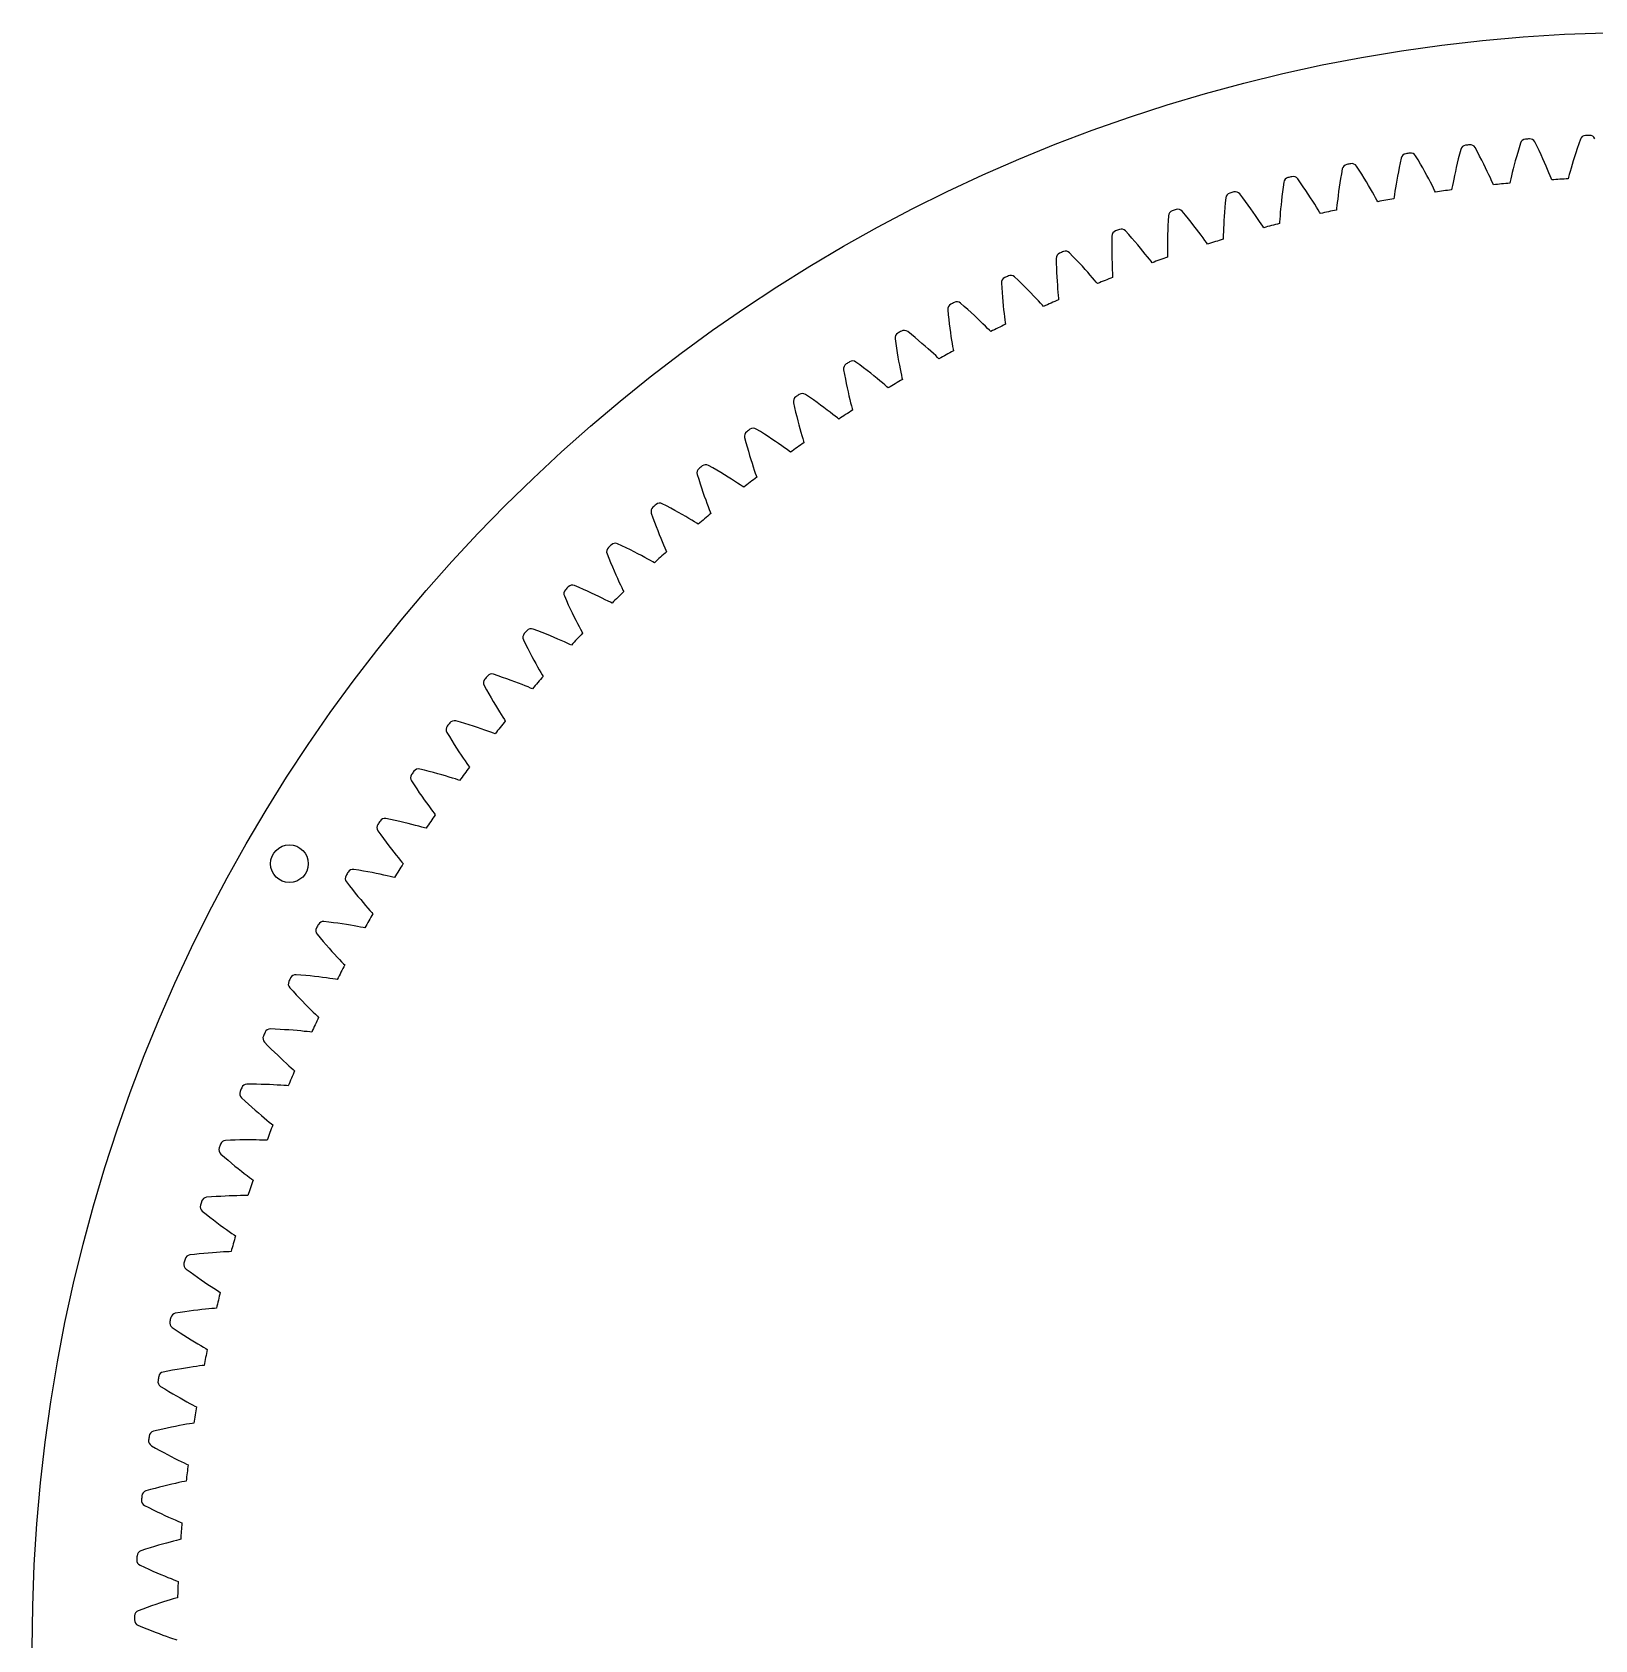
# Model space of a CAD drawing. Header units: millimetres. Extents: x -171 to 171, y -171 to 171.
# Drawn here: x -171.3 to -5.6, y 0.9 to 171.3 of the extents above; entities that cross this region are included whole.
import ezdxf

# ---------------------------------------------------------------- set-up
doc = ezdxf.new("R2010")
doc.units = ezdxf.units.MM

msp = doc.modelspace()

# ---------------------------------------------------------------- linework, layer by layer
at = {"layer": 'fixed_ring'}
for p, q in [((-19.822879, 158.895748), (-19.952333, 158.394762)), ((-18.048651, 158.622957), (-18.292842, 159.079154)), ((-17.814843, 158.179686), (-18.048651, 158.622957)), ((-13.780978, 158.582049), (-13.913595, 158.117301)), ((-13.639335, 159.06277), (-13.780978, 158.582049)), ((-13.490066, 159.558213), (-13.639335, 159.06277)), ((-11.728086, 159.215101), (-11.953947, 159.680645)), ((-11.512086, 158.762885), (-11.728086, 159.215101)), ((-11.307528, 158.32501), (-11.512086, 158.762885)), ((-7.616402, 158.545449), (-7.75769, 158.103299)), ((-7.465413, 159.004558), (-7.616402, 158.545449)), ((-7.30477, 159.479267), (-7.465413, 159.004558)), ((-7.135922, 159.968384), (-7.30477, 159.479267)), ((-30.594217, 156.687556), (-30.873881, 157.12291)), ((-26.336784, 156.985845), (-26.432058, 156.512029)), ((-26.233782, 157.4763), (-26.336784, 156.985845)), ((-26.124348, 157.982036), (-26.233782, 157.4763)), ((-24.340678, 157.779998), (-24.602813, 158.226126)), ((-24.089432, 157.346373), (-24.340678, 157.779998)), ((-23.850731, 156.926134), (-24.089432, 157.346373)), ((-23.62489, 156.520604), (-23.850731, 156.926134)), ((-20.294501, 156.987159), (-20.391921, 156.55454)), ((-20.188788, 157.439137), (-20.294501, 156.987159)), ((-20.074752, 157.90879), (-20.188788, 157.439137)), ((-19.952333, 158.394762), (-20.074752, 157.90879)), ((-17.593038, 157.75029), (-17.814843, 158.179686)), ((-17.383498, 157.336102), (-17.593038, 157.75029)), ((-17.18659, 156.938764), (-17.383498, 157.336102)), ((-17.002842, 156.560359), (-17.18659, 156.938764)), ((-14.257119, 156.834235), (-14.353114, 156.451017)), ((-14.151737, 157.241479), (-14.257119, 156.834235)), ((-14.037193, 157.669883), (-14.151737, 157.241479)), ((-13.913595, 158.117301), (-14.037193, 157.669883)), ((-11.11462, 157.902819), (-11.307528, 158.32501)), ((-10.933664, 157.497966), (-11.11462, 157.902819)), ((-10.765106, 157.112556), (-10.933664, 157.497966)), ((-10.609621, 156.749381), (-10.765106, 157.112556)), ((-8.121819, 156.897956), (-8.222041, 156.54654)), ((-8.010664, 157.277055), (-8.121819, 156.897956)), ((-7.889175, 157.679787), (-8.010664, 157.277055)), ((-7.75769, 158.103299), (-7.889175, 157.679787)), ((-38.593464, 155.407045), (-38.662371, 154.894213)), ((-36.79938, 155.347359), (-37.096131, 155.77125)), ((-36.514477, 154.935066), (-36.79938, 155.347359)), ((-32.633533, 155.337444), (-32.703002, 154.878496)), ((-32.557172, 155.814673), (-32.633533, 155.337444)), ((-32.47375, 156.308835), (-32.557172, 155.814673)), ((-32.38451, 156.818522), (-32.47375, 156.308835)), ((-30.32593, 156.264262), (-30.594217, 156.687556)), ((-30.070711, 155.853846), (-30.32593, 156.264262)), ((-29.828926, 155.457615), (-30.070711, 155.853846)), ((-29.601071, 155.077177), (-29.828926, 155.457615)), ((-26.672556, 155.205726), (-26.737801, 154.816093)), ((-26.599863, 155.620056), (-26.672556, 155.205726)), ((-26.519718, 156.056206), (-26.599863, 155.620056)), ((-26.432058, 156.512029), (-26.519718, 156.056206)), ((-23.41234, 156.131408), (-23.62489, 156.520604)), ((-23.213694, 155.760608), (-23.41234, 156.131408)), ((-23.029847, 155.410935), (-23.213694, 155.760608)), ((-22.862186, 155.08624), (-23.029847, 155.410935)), ((-20.633698, 155.398429), (-20.696359, 155.075024)), ((-20.561714, 155.756697), (-20.633698, 155.398429)), ((-20.481029, 156.143428), (-20.561714, 155.756697)), ((-20.391921, 156.55454), (-20.481029, 156.143428)), ((-16.833042, 156.203653), (-17.002842, 156.560359)), ((-16.678423, 155.872549), (-16.833042, 156.203653)), ((-16.541102, 155.573115), (-16.678423, 155.872549)), ((-16.425399, 155.316643), (-16.541102, 155.573115)), ((-16.347243, 155.141122), (-16.425399, 155.316643)), ((-14.577517, 155.500963), (-14.619463, 155.313461)), ((-14.514753, 155.775236), (-14.577517, 155.500963)), ((-14.439285, 156.095895), (-14.514753, 155.775236)), ((-14.353114, 156.451017), (-14.439285, 156.095895)), ((-10.468287, 156.412392), (-10.609621, 156.749381)), ((-10.34298, 156.107736), (-10.468287, 156.412392)), ((-10.237565, 155.846866), (-10.34298, 156.107736)), ((-10.166448, 155.668376), (-10.237565, 155.846866)), ((-8.383815, 155.957575), (-8.433183, 155.771889)), ((-8.310197, 156.229136), (-8.383815, 155.957575)), ((-8.222041, 156.54654), (-8.310197, 156.229136)), ((-44.741395, 153.749839), (-44.789859, 153.234672)), ((-42.946356, 153.761526), (-43.259725, 154.173284)), ((-42.645287, 153.360886), (-42.946356, 153.761526)), ((-38.834577, 153.455891), (-38.879815, 153.014752)), ((-38.783409, 153.917238), (-38.834577, 153.455891)), ((-38.726081, 154.397126), (-38.783409, 153.917238)), ((-38.662371, 154.894213), (-38.726081, 154.397126)), ((-36.243143, 154.535121), (-36.514477, 154.935066)), ((-35.985796, 154.148816), (-36.243143, 154.535121)), ((-35.742997, 153.777738), (-35.985796, 154.148816)), ((-35.515518, 153.423892), (-35.742997, 153.777738)), ((-35.30447, 153.089931), (-35.515518, 153.423892)), ((-32.871611, 153.630693), (-32.914903, 153.267839)), ((-32.821907, 154.022612), (-32.871611, 153.630693)), ((-32.765744, 154.439504), (-32.821907, 154.022612)), ((-32.703002, 154.878496), (-32.765744, 154.439504)), ((-29.38784, 154.714568), (-29.601071, 155.077177)), ((-29.190236, 154.372481), (-29.38784, 154.714568)), ((-29.0098, 154.054707), (-29.190236, 154.372481)), ((-28.849123, 153.76713), (-29.0098, 154.054707)), ((-28.713409, 153.520662), (-28.849123, 153.76713)), ((-28.621555, 153.351904), (-28.713409, 153.520662)), ((-26.886012, 153.851213), (-26.912929, 153.660972)), ((-26.845238, 154.129606), (-26.886012, 153.851213)), ((-26.795485, 154.455247), (-26.845238, 154.129606)), ((-26.737801, 154.816093), (-26.795485, 154.455247)), ((-22.71307, 154.792502), (-22.862186, 155.08624)), ((-22.587262, 154.540833), (-22.71307, 154.792502)), ((-22.502189, 154.368557), (-22.587262, 154.540833)), ((-20.748168, 154.798472), (-20.782626, 154.609451)), ((-20.696359, 155.075024), (-20.748168, 154.798472)), ((-50.81858, 151.849522), (-50.846524, 151.332836)), ((-49.025425, 151.932564), (-49.354916, 152.331538)), ((-48.708666, 151.54421), (-49.025425, 151.932564)), ((-44.904745, 151.790641), (-44.93241, 151.348052)), ((-44.871959, 152.253657), (-44.904745, 151.790641)), ((-44.833756, 152.735445), (-44.871959, 152.253657)), ((-44.789859, 153.234672), (-44.833756, 152.735445)), ((-42.358267, 152.972044), (-42.645287, 153.360886)), ((-42.085765, 152.596276), (-42.358267, 152.972044)), ((-41.828405, 152.235143), (-42.085765, 152.596276)), ((-41.587039, 151.890622), (-41.828405, 152.235143)), ((-41.362881, 151.565315), (-41.587039, 151.890622)), ((-38.982275, 151.838083), (-39.005999, 151.509519)), ((-38.953443, 152.202372), (-38.982275, 151.838083)), ((-38.91936, 152.595957), (-38.953443, 152.202372)), ((-38.879815, 153.014752), (-38.91936, 152.595957)), ((-35.111543, 152.779583), (-35.30447, 153.089931)), ((-34.93956, 152.498621), (-35.111543, 152.779583)), ((-34.794155, 152.257743), (-34.93956, 152.498621)), ((-34.695664, 152.092771), (-34.794155, 152.257743)), ((-32.981344, 152.660684), (-33.000676, 152.469523)), ((-32.951671, 152.940478), (-32.981344, 152.660684)), ((-32.914903, 153.267839), (-32.951671, 152.940478)), ((-55.026975, 149.863366), (-55.372067, 150.248925)), ((-50.889558, 150.349332), (-50.90391, 149.885379)), ((-50.870539, 150.832258), (-50.889558, 150.349332)), ((-50.846524, 151.332836), (-50.870539, 150.832258)), ((-48.406413, 151.167087), (-48.708666, 151.54421)), ((-48.119188, 150.802449), (-48.406413, 151.167087)), ((-47.847674, 150.451834), (-48.119188, 150.802449)), ((-47.592802, 150.117181), (-47.847674, 150.451834)), ((-47.355888, 149.801043), (-47.592802, 150.117181)), ((-44.988009, 150.16824), (-44.998651, 149.838993)), ((-44.973682, 150.533387), (-44.988009, 150.16824)), ((-44.955274, 150.928016), (-44.973682, 150.533387)), ((-44.93241, 151.348052), (-44.955274, 150.928016)), ((-41.157767, 151.262882), (-41.362881, 151.565315)), ((-40.974751, 150.98898), (-41.157767, 151.262882)), ((-40.819884, 150.754073), (-40.974751, 150.98898)), ((-40.714912, 150.593147), (-40.819884, 150.754073)), ((-39.024526, 151.228767), (-39.036242, 151.036988)), ((-39.005999, 151.509519), (-39.024526, 151.228767)), ((-56.822791, 149.191711), (-56.826886, 148.690574)), ((-56.826886, 148.690574), (-56.82669, 148.207274)), ((-56.81541, 149.709099), (-56.822791, 149.191711)), ((-54.695026, 149.487912), (-55.026975, 149.863366)), ((-54.37802, 149.123103), (-54.695026, 149.487912)), ((-54.076525, 148.770173), (-54.37802, 149.123103)), ((-53.791286, 148.43063), (-54.076525, 148.770173)), ((-53.523311, 148.106374), (-53.791286, 148.43063)), ((-50.920104, 149.021427), (-50.922809, 148.626378)), ((-50.922809, 148.626378), (-50.922607, 148.26095)), ((-50.913958, 149.44204), (-50.920104, 149.021427)), ((-50.90391, 149.885379), (-50.913958, 149.44204)), ((-47.138913, 149.507004), (-47.355888, 149.801043)), ((-46.945152, 149.240595), (-47.138913, 149.507004)), ((-46.781068, 149.01203), (-46.945152, 149.240595)), ((-46.669781, 148.855405), (-46.781068, 149.01203)), ((-45.006002, 149.557725), (-45.010085, 149.365633)), ((-44.998651, 149.838993), (-45.006002, 149.557725)), ((-62.722404, 147.331956), (-62.709209, 146.814684)), ((-62.709209, 146.814684), (-62.693377, 146.31378)), ((-60.941515, 147.557202), (-61.301664, 147.928737)), ((-60.594902, 147.195243), (-60.941515, 147.557202)), ((-60.263643, 146.843325), (-60.594902, 147.195243)), ((-59.948355, 146.502661), (-60.263643, 146.843325)), ((-56.82669, 148.207274), (-56.822586, 147.743117)), ((-56.822586, 147.743117), (-56.815, 147.299729)), ((-56.815, 147.299729), (-56.804419, 146.879204)), ((-56.804419, 146.879204), (-56.791416, 146.48436)), ((-53.274016, 147.799905), (-53.523311, 148.106374)), ((-53.045522, 147.514724), (-53.274016, 147.799905)), ((-52.841323, 147.256229), (-53.045522, 147.514724)), ((-52.668282, 147.034369), (-52.841323, 147.256229)), ((-52.550856, 146.882291), (-52.668282, 147.034369)), ((-50.922607, 148.26095), (-50.920152, 147.93154)), ((-50.920152, 147.93154), (-50.916314, 147.650203)), ((-50.916314, 147.650203), (-50.912756, 147.4581)), ((-66.759695, 145.017721), (-67.13433, 145.374644)), ((-66.398966, 144.669828), (-66.759695, 145.017721)), ((-62.693377, 146.31378), (-62.673968, 145.83087)), ((-62.673968, 145.83087), (-62.651413, 145.367243)), ((-62.651413, 145.367243), (-62.626206, 144.924507)), ((-62.626206, 144.924507), (-62.598915, 144.504736)), ((-59.649843, 146.174726), (-59.948355, 146.502661)), ((-59.369189, 145.86138), (-59.649843, 146.174726)), ((-59.107906, 145.565065), (-59.369189, 145.86138)), ((-58.868255, 145.289194), (-59.107906, 145.565065)), ((-58.653941, 145.039021), (-58.868255, 145.289194)), ((-58.472216, 144.824216), (-58.653941, 145.039021)), ((-56.791416, 146.48436), (-56.776686, 146.119229)), ((-56.776686, 146.119229), (-56.761136, 145.790177)), ((-56.761136, 145.790177), (-56.746117, 145.509215)), ((-56.746117, 145.509215), (-56.734925, 145.317405)), ((-68.530221, 144.721851), (-68.496471, 144.205512)), ((-68.496471, 144.205512), (-68.460738, 143.705634)), ((-68.460738, 143.705634), (-68.422145, 143.223877)), ((-68.422145, 143.223877), (-68.381176, 142.761513)), ((-66.053977, 144.331358), (-66.398966, 144.669828)), ((-65.725395, 144.003498), (-66.053977, 144.331358)), ((-65.414082, 143.68769), (-65.725395, 144.003498)), ((-65.121191, 143.38575), (-65.414082, 143.68769)), ((-64.848335, 143.100056), (-65.121191, 143.38575)), ((-62.598915, 144.504736), (-62.570224, 144.11072)), ((-62.570224, 144.11072), (-62.54099, 143.746464)), ((-62.54099, 143.746464), (-62.51237, 143.41829)), ((-62.51237, 143.41829), (-62.486192, 143.138147)), ((-58.348837, 144.676927), (-58.472216, 144.824216)), ((-74.229677, 141.882911), (-74.175427, 141.368322)), ((-72.472314, 142.248937), (-72.860842, 142.590683)), ((-72.098039, 141.91566), (-72.472314, 142.248937)), ((-71.739867, 141.591173), (-72.098039, 141.91566)), ((-71.39851, 141.276636), (-71.739867, 141.591173)), ((-68.381176, 142.761513), (-68.338386, 142.32013)), ((-68.338386, 142.32013), (-68.294429, 141.901775)), ((-68.294429, 141.901775), (-68.250096, 141.509212)), ((-68.250096, 141.509212), (-68.206403, 141.146406)), ((-64.597906, 142.833931), (-64.848335, 143.100056)), ((-64.373815, 142.592476), (-64.597906, 142.833931)), ((-64.183694, 142.385066), (-64.373815, 142.592476)), ((-64.054557, 142.242799), (-64.183694, 142.385066)), ((-62.486192, 143.138147), (-62.467384, 142.946934)), ((-74.175427, 141.368322), (-74.119848, 140.870259)), ((-74.119848, 140.870259), (-74.062132, 140.390418)), ((-74.062132, 140.390418), (-74.002814, 139.930049)), ((-74.002814, 139.930049), (-73.94251, 139.490715)), ((-71.074887, 140.973454), (-71.39851, 141.276636)), ((-70.770224, 140.683397), (-71.074887, 140.973454)), ((-70.486225, 140.408777), (-70.770224, 140.683397)), ((-70.225414, 140.152818), (-70.486225, 140.408777)), ((-69.991901, 139.920464), (-70.225414, 140.152818)), ((-69.793684, 139.720776), (-69.991901, 139.920464)), ((-68.206403, 141.146406), (-68.164759, 140.819629)), ((-68.164759, 140.819629), (-68.127465, 140.540749)), ((-68.127465, 140.540749), (-68.101069, 140.350434)), ((-79.811761, 138.819624), (-79.737095, 138.307599)), ((-79.737095, 138.307599), (-79.661759, 137.81214)), ((-78.070339, 139.255228), (-78.472147, 139.581257)), ((-77.68311, 138.937094), (-78.070339, 139.255228)), ((-77.312321, 138.627104), (-77.68311, 138.937094)), ((-76.958729, 138.326386), (-77.312321, 138.627104)), ((-76.623308, 138.03631), (-76.958729, 138.326386)), ((-73.94251, 139.490715), (-73.881955, 139.074439)), ((-73.881955, 139.074439), (-73.82205, 138.683948)), ((-73.82205, 138.683948), (-73.763968, 138.323166)), ((-73.763968, 138.323166), (-73.709366, 137.998303)), ((-69.658993, 139.583755), (-69.793684, 139.720776)), ((-79.661759, 137.81214), (-79.585012, 137.334973)), ((-79.585012, 137.334973), (-79.507438, 136.877325)), ((-79.507438, 136.877325), (-79.429716, 136.440737)), ((-79.429716, 136.440737), (-79.352659, 136.027197)), ((-76.307354, 137.758595), (-76.623308, 138.03631)), ((-76.012662, 137.495483), (-76.307354, 137.758595)), ((-75.741881, 137.250095), (-76.012662, 137.495483)), ((-75.499315, 137.027208), (-75.741881, 137.250095)), ((-75.293316, 136.835558), (-75.499315, 137.027208)), ((-75.153284, 136.704001), (-75.293316, 136.835558)), ((-73.709366, 137.998303), (-73.661013, 137.721126)), ((-73.661013, 137.721126), (-73.627072, 137.532012)), ((-85.267646, 135.536836), (-85.172683, 135.028184)), ((-85.172683, 135.028184), (-85.077708, 134.536111)), ((-83.544919, 136.041328), (-83.959371, 136.351125)), ((-83.145348, 135.738841), (-83.544919, 136.041328)), ((-82.762528, 135.443837), (-83.145348, 135.738841)), ((-82.39726, 135.157414), (-82.762528, 135.443837)), ((-82.050572, 134.880903), (-82.39726, 135.157414)), ((-81.723827, 134.615968), (-82.050572, 134.880903)), ((-79.352659, 136.027197), (-79.277277, 135.639397)), ((-79.277277, 135.639397), (-79.204897, 135.281209)), ((-79.204897, 135.281209), (-79.137423, 134.958774)), ((-79.137423, 134.958774), (-79.078089, 134.683738)), ((-79.078089, 134.683738), (-79.036656, 134.496123)), ((-85.077708, 134.536111), (-84.982052, 134.062373)), ((-84.982052, 134.062373), (-84.886345, 133.608171)), ((-84.886345, 133.608171), (-84.791327, 133.175018)), ((-84.791327, 133.175018), (-84.69789, 132.764868)), ((-81.418908, 134.36478), (-81.723827, 134.615968)), ((-81.138585, 134.130352), (-81.418908, 134.36478)), ((-80.887349, 133.917284), (-81.138585, 134.130352)), ((-80.673894, 133.733976), (-80.887349, 133.917284)), ((-80.528743, 133.60809), (-80.673894, 133.733976)), ((-90.588705, 132.039735), (-90.473595, 131.535261)), ((-90.473595, 131.535261), (-90.359133, 131.047354)), ((-88.887397, 132.612318), (-89.313838, 132.905393)), ((-88.476116, 132.325956), (-88.887397, 132.612318)), ((-88.081871, 132.046405), (-88.476116, 132.325956)), ((-87.705504, 131.77473), (-88.081871, 132.046405)), ((-87.348098, 131.512221), (-87.705504, 131.77473)), ((-87.011078, 131.260485), (-87.348098, 131.512221)), ((-86.696413, 131.021619), (-87.011078, 131.260485)), ((-84.69789, 132.764868), (-84.60715, 132.380372)), ((-84.60715, 132.380372), (-84.520587, 132.025345)), ((-84.520587, 132.025345), (-84.440347, 131.705847)), ((-84.440347, 131.705847), (-84.370125, 131.433388)), ((-84.370125, 131.433388), (-84.321266, 131.247568)), ((-90.359133, 131.047354), (-90.244718, 130.577792)), ((-90.244718, 130.577792), (-90.131029, 130.127755)), ((-90.131029, 130.127755), (-90.018865, 129.698721)), ((-90.018865, 129.698721), (-89.909196, 129.292611)), ((-86.406992, 130.798521), (-86.696413, 131.021619)), ((-86.147484, 130.59561), (-86.406992, 130.798521)), ((-85.92691, 130.420932), (-86.147484, 130.59561)), ((-85.776868, 130.300917), (-85.92691, 130.420932)), ((-95.766525, 128.333853), (-95.63145, 127.834354)), ((-94.089326, 128.973621), (-94.527081, 129.249511)), ((-93.666986, 128.703836), (-94.089326, 128.973621)), ((-93.261938, 128.44018), (-93.666986, 128.703836)), ((-92.875068, 128.183683), (-93.261938, 128.44018)), ((-92.507508, 127.935591), (-92.875068, 128.183683)), ((-92.160746, 127.697453), (-92.507508, 127.935591)), ((-89.909196, 129.292611), (-89.803242, 128.912026)), ((-89.803242, 128.912026), (-89.702633, 128.560721)), ((-89.702633, 128.560721), (-89.609754, 128.244666)), ((-89.609754, 128.244666), (-89.528756, 127.975214)), ((-89.528756, 127.975214), (-89.472548, 127.791483)), ((-95.63145, 127.834354), (-95.497681, 127.351383)), ((-95.497681, 127.351383), (-95.364688, 126.886742)), ((-95.364688, 126.886742), (-95.233197, 126.44158)), ((-95.233197, 126.44158), (-95.104065, 126.017345)), ((-91.836834, 127.471285), (-92.160746, 127.697453)), ((-91.538772, 127.25987), (-91.836834, 127.471285)), ((-91.271402, 127.067437), (-91.538772, 127.25987)), ((-91.044057, 126.901667), (-91.271402, 127.067437)), ((-90.889363, 126.787711), (-91.044057, 126.901667)), ((-99.142481, 125.130991), (-99.590858, 125.389259)), ((-98.709749, 124.87821), (-99.142481, 125.130991)), ((-98.294538, 124.630865), (-98.709749, 124.87821)), ((-97.897777, 124.389952), (-98.294538, 124.630865)), ((-95.104065, 126.017345), (-94.978337, 125.615916)), ((-94.978337, 125.615916), (-94.857336, 125.239844)), ((-94.857336, 125.239844), (-94.74284, 124.892817)), ((-94.74284, 124.892817), (-94.637469, 124.580704)), ((-94.637469, 124.580704), (-94.545822, 124.314685)), ((-100.792919, 124.425049), (-100.638092, 123.931314)), ((-100.638092, 123.931314), (-100.485227, 123.454044)), ((-100.485227, 123.454044), (-100.333867, 122.995057)), ((-100.333867, 122.995057), (-100.184782, 122.555475)), ((-97.520644, 124.156669), (-97.897777, 124.389952)), ((-97.164689, 123.932505), (-97.520644, 124.156669)), ((-96.832041, 123.719394), (-97.164689, 123.932505)), ((-96.52581, 123.519996), (-96.832041, 123.719394)), ((-96.251001, 123.338344), (-96.52581, 123.519996)), ((-96.017246, 123.181744), (-96.251001, 123.338344)), ((-95.858143, 123.074028), (-96.017246, 123.181744)), ((-94.545822, 124.314685), (-94.482354, 124.133334)), ((-104.03887, 121.090502), (-104.497161, 121.33074)), ((-103.596431, 120.855125), (-104.03887, 121.090502)), ((-100.184782, 122.555475), (-100.038886, 122.136709)), ((-100.038886, 122.136709), (-99.897298, 121.740596)), ((-99.897298, 121.740596), (-99.761441, 121.369632)), ((-99.761441, 121.369632), (-99.633239, 121.027431)), ((-99.633239, 121.027431), (-99.515543, 120.719754)), ((-105.659938, 120.319503), (-105.485604, 119.832314)), ((-105.485604, 119.832314), (-105.313886, 119.361498)), ((-105.313886, 119.361498), (-105.144398, 118.908892)), ((-103.171715, 120.624484), (-103.596431, 120.855125)), ((-102.76569, 120.399534), (-103.171715, 120.624484)), ((-102.379581, 120.181429), (-102.76569, 120.399534)), ((-102.014995, 119.971594), (-102.379581, 120.181429)), ((-101.674138, 119.771876), (-102.014995, 119.971594)), ((-101.360221, 119.58481), (-101.674138, 119.771876)), ((-101.078407, 119.414228), (-101.360221, 119.58481)), ((-100.838611, 119.267045), (-101.078407, 119.414228)), ((-99.515543, 120.719754), (-99.413393, 120.457589)), ((-99.413393, 120.457589), (-99.342765, 120.278905)), ((-105.144398, 118.908892), (-104.977954, 118.475584)), ((-104.977954, 118.475584), (-104.815525, 118.06295)), ((-104.815525, 118.06295), (-104.6583, 117.672779)), ((-104.6583, 117.672779), (-104.507803, 117.307509)), ((-100.675352, 119.165739), (-100.838611, 119.267045)), ((-110.359887, 116.023707), (-110.166322, 115.543834)), ((-108.770753, 116.858545), (-109.238233, 117.080373)), ((-108.319306, 116.640944), (-108.770753, 116.858545)), ((-107.885757, 116.42737), (-108.319306, 116.640944)), ((-107.471109, 116.218741), (-107.885757, 116.42737)), ((-107.076634, 116.016158), (-107.471109, 116.218741)), ((-106.703994, 115.820984), (-107.076634, 116.016158)), ((-104.507803, 117.307509), (-104.366097, 116.970676)), ((-104.366097, 116.970676), (-104.236262, 116.667922)), ((-104.236262, 116.667922), (-104.12377, 116.410025)), ((-104.12377, 116.410025), (-104.046095, 116.23429)), ((-110.166322, 115.543834), (-109.976021, 115.080217)), ((-109.976021, 115.080217), (-109.788673, 114.634707)), ((-109.788673, 114.634707), (-109.605135, 114.20836)), ((-109.605135, 114.20836), (-109.426429, 113.802509)), ((-106.355466, 115.634975), (-106.703994, 115.820984)), ((-106.034361, 115.460537), (-106.355466, 115.634975)), ((-105.745988, 115.301294), (-106.034361, 115.460537)), ((-105.50053, 115.16376), (-105.745988, 115.301294)), ((-105.333373, 115.069026), (-105.50053, 115.16376)), ((-113.330647, 112.44181), (-113.806577, 112.644877)), ((-109.426429, 113.802509), (-109.253817, 113.418897)), ((-109.253817, 113.418897), (-109.088917, 113.0599)), ((-109.088917, 113.0599), (-108.933932, 112.728966)), ((-108.933932, 112.728966), (-108.792163, 112.431613)), ((-114.885334, 111.544454), (-114.672845, 111.072656)), ((-114.672845, 111.072656), (-114.464263, 110.616971)), ((-112.870906, 112.242329), (-113.330647, 112.44181)), ((-112.429208, 112.04616), (-112.870906, 112.242329)), ((-112.006594, 111.854181), (-112.429208, 112.04616)), ((-111.604377, 111.667441), (-112.006594, 111.854181)), ((-111.224273, 111.487237), (-111.604377, 111.667441)), ((-110.868625, 111.315231), (-111.224273, 111.487237)), ((-110.540838, 111.153697), (-110.868625, 111.315231)), ((-110.246363, 111.006044), (-110.540838, 111.153697)), ((-109.995631, 110.878378), (-110.246363, 111.006044)), ((-109.824839, 110.790364), (-109.995631, 110.878378)), ((-108.792163, 112.431613), (-108.669507, 112.178393)), ((-108.669507, 112.178393), (-108.584906, 112.005885)), ((-114.464263, 110.616971), (-114.259351, 110.179262)), ((-114.259351, 110.179262), (-114.059007, 109.760548)), ((-114.059007, 109.760548), (-113.864307, 109.362123)), ((-113.864307, 109.362123), (-113.676581, 108.985677)), ((-117.711342, 107.847282), (-118.194969, 108.031267)), ((-117.244033, 107.666236), (-117.711342, 107.847282)), ((-116.794886, 107.487783), (-117.244033, 107.666236)), ((-116.364974, 107.312757), (-116.794886, 107.487783)), ((-113.676581, 108.985677), (-113.497538, 108.633519)), ((-113.497538, 108.633519), (-113.329519, 108.309009)), ((-113.329519, 108.309009), (-113.176041, 108.017527)), ((-113.176041, 108.017527), (-113.043414, 107.769383)), ((-113.043414, 107.769383), (-112.952022, 107.600375)), ((-119.229125, 106.888826), (-118.998046, 106.425849)), ((-118.998046, 106.425849), (-118.771512, 105.978817)), ((-118.771512, 105.978817), (-118.54936, 105.5496)), ((-115.95565, 107.142156), (-116.364974, 107.312757)), ((-115.568682, 106.977205), (-115.95565, 107.142156)), ((-115.206477, 106.819475), (-115.568682, 106.977205)), ((-114.872528, 106.6711), (-115.206477, 106.819475)), ((-114.572415, 106.535271), (-114.872528, 106.6711)), ((-114.316806, 106.417674), (-114.572415, 106.535271)), ((-114.14265, 106.33652), (-114.316806, 106.417674)), ((-118.54936, 105.5496), (-118.332528, 105.139182)), ((-118.332528, 105.139182), (-118.122143, 104.748813)), ((-118.122143, 104.748813), (-117.919598, 104.380128)), ((-117.919598, 104.380128), (-117.726697, 104.035367)), ((-117.726697, 104.035367), (-117.545909, 103.717793)), ((-121.905912, 103.082224), (-122.39647, 103.246837)), ((-121.431774, 102.919901), (-121.905912, 103.082224)), ((-120.975888, 102.759445), (-121.431774, 102.919901)), ((-120.539357, 102.601649), (-120.975888, 102.759445)), ((-120.123574, 102.447456), (-120.539357, 102.601649)), ((-119.730354, 102.29802), (-120.123574, 102.447456)), ((-119.362165, 102.154815), (-119.730354, 102.29802)), ((-117.545909, 103.717793), (-117.380964, 103.432643)), ((-117.380964, 103.432643), (-117.238577, 103.189968)), ((-117.238577, 103.189968), (-117.140538, 103.024727)), ((-123.384389, 102.064185), (-123.135087, 101.610761)), ((-123.135087, 101.610761), (-122.890959, 101.173089)), ((-122.890959, 101.173089), (-122.651919, 100.753043)), ((-122.651919, 100.753043), (-122.418942, 100.35157)), ((-119.022581, 102.019834), (-119.362165, 102.154815)), ((-118.717305, 101.896044), (-119.022581, 102.019834)), ((-118.457222, 101.788702), (-118.717305, 101.896044)), ((-118.279978, 101.714536), (-118.457222, 101.788702)), ((-122.418942, 100.35157), (-122.193203, 99.969873)), ((-122.193203, 99.969873), (-121.976161, 99.609532)), ((-121.976161, 99.609532), (-121.769705, 99.272713)), ((-121.769705, 99.272713), (-121.576435, 98.962577)), ((-121.576435, 98.962577), (-121.400283, 98.684211)), ((-125.907722, 98.154173), (-126.404437, 98.299153)), ((-125.427507, 98.010828), (-125.907722, 98.154173)), ((-124.965601, 97.868623), (-125.427507, 98.010828)), ((-124.523142, 97.728307), (-124.965601, 97.868623)), ((-124.101558, 97.590766), (-124.523142, 97.728307)), ((-123.702708, 97.457082), (-124.101558, 97.590766)), ((-123.329116, 97.328627), (-123.702708, 97.457082)), ((-122.984434, 97.207254), (-123.329116, 97.328627)), ((-122.674478, 97.095699), (-122.984434, 97.207254)), ((-121.400283, 98.684211), (-121.248361, 98.447389)), ((-121.248361, 98.447389), (-121.14383, 98.286176)), ((-127.344557, 97.078159), (-127.077425, 96.635005)), ((-127.077425, 96.635005), (-126.816091, 96.207385)), ((-126.816091, 96.207385), (-126.56054, 95.797174)), ((-126.56054, 95.797174), (-126.311786, 95.405281)), ((-122.410334, 96.998781), (-122.674478, 97.095699)), ((-122.230281, 96.93172), (-122.410334, 96.998781)), ((-126.311786, 95.405281), (-126.07105, 95.032861)), ((-126.07105, 95.032861), (-125.839854, 94.681433)), ((-125.839854, 94.681433), (-125.620171, 94.353088)), ((-125.620171, 94.353088), (-125.414724, 94.050882)), ((-125.414724, 94.050882), (-125.227644, 93.779739)), ((-125.227644, 93.779739), (-125.066427, 93.549144)), ((-129.710447, 93.07092), (-130.212533, 93.196037)), ((-129.224912, 92.946779), (-129.710447, 93.07092)), ((-128.757718, 92.823051), (-129.224912, 92.946779)), ((-128.310031, 92.700437), (-128.757718, 92.823051)), ((-127.883312, 92.579765), (-128.310031, 92.700437)), ((-127.479462, 92.462043), (-127.883312, 92.579765)), ((-127.101059, 92.348543), (-127.479462, 92.462043)), ((-126.751824, 92.240969), (-127.101059, 92.348543)), ((-126.437678, 92.141825), (-126.751824, 92.240969)), ((-126.169889, 92.055486), (-126.437678, 92.141825)), ((-125.987313, 91.995636), (-126.169889, 92.055486)), ((-125.066427, 93.549144), (-124.955569, 93.392214)), ((-131.103367, 91.938633), (-130.818829, 91.50645)), ((-130.818829, 91.50645), (-130.5407, 91.089557)), ((-130.5407, 91.089557), (-130.269043, 90.689831)), ((-130.269043, 90.689831), (-130.004905, 90.308137)), ((-130.004905, 90.308137), (-129.749554, 89.945582)), ((-129.749554, 89.945582), (-129.504569, 89.603624)), ((-129.504569, 89.603624), (-129.272005, 89.284272)), ((-129.272005, 89.284272), (-129.054706, 88.990473)), ((-129.054706, 88.990473), (-128.856995, 88.726982)), ((-128.856995, 88.726982), (-128.686737, 88.502978)), ((-133.308073, 87.840502), (-133.814737, 87.94556)), ((-132.817987, 87.735763), (-133.308073, 87.840502)), ((-132.346243, 87.630707), (-132.817987, 87.735763)), ((-131.894035, 87.525988), (-132.346243, 87.630707)), ((-131.462856, 87.422377), (-131.894035, 87.525988)), ((-131.054645, 87.320803), (-131.462856, 87.422377)), ((-130.672029, 87.222437), (-131.054645, 87.320803)), ((-130.318793, 87.128833), (-130.672029, 87.222437)), ((-130.000954, 87.042256), (-130.318793, 87.128833)), ((-129.729945, 86.966631), (-130.000954, 87.042256)), ((-129.545133, 86.914087), (-129.729945, 86.966631)), ((-128.686737, 88.502978), (-128.569728, 88.35058)), ((-134.654876, 86.653733), (-134.35338, 86.233204)), ((-134.35338, 86.233204), (-134.058898, 85.827698)), ((-134.058898, 85.827698), (-133.771563, 85.439088)), ((-133.771563, 85.439088), (-133.492459, 85.068198)), ((-133.492459, 85.068198), (-133.222896, 84.716081)), ((-133.222896, 84.716081), (-132.96451, 84.384133)), ((-132.96451, 84.384133), (-132.719434, 84.074279)), ((-132.719434, 84.074279), (-132.490626, 83.789351)), ((-132.490626, 83.789351), (-132.282596, 83.533929)), ((-132.282596, 83.533929), (-132.103567, 83.316871)), ((-136.694912, 82.471191), (-137.205351, 82.556022)), ((-136.201049, 82.386019), (-136.694912, 82.471191)), ((-135.725502, 82.2998), (-136.201049, 82.386019)), ((-135.269487, 82.213143), (-135.725502, 82.2998)), ((-134.83453, 82.126755), (-135.269487, 82.213143)), ((-134.422604, 82.041491), (-134.83453, 82.126755)), ((-134.036379, 81.958414), (-134.422604, 82.041491)), ((-133.679701, 81.878927), (-134.036379, 81.958414)), ((-133.358672, 81.805055), (-133.679701, 81.878927)), ((-132.103567, 83.316871), (-131.980592, 83.169246)), ((-137.993468, 81.231816), (-137.675492, 80.823605)), ((-137.675492, 80.823605), (-137.36512, 80.430128)), ((-137.36512, 80.430128), (-137.062563, 80.053248)), ((-133.08487, 81.740265), (-133.358672, 81.805055)), ((-132.898115, 81.69511), (-133.08487, 81.740265)), ((-137.062563, 80.053248), (-136.768935, 79.693747)), ((-136.768935, 79.693747), (-136.485586, 79.352626)), ((-136.485586, 79.352626), (-136.214207, 79.031213)), ((-136.214207, 79.031213), (-135.957006, 78.731348)), ((-135.957006, 78.731348), (-135.717051, 78.455742)), ((-135.717051, 78.455742), (-135.49903, 78.208792)), ((-139.865608, 76.971476), (-140.379016, 77.035946)), ((-139.368749, 76.906005), (-139.865608, 76.971476)), ((-138.89015, 76.838761), (-139.368749, 76.906005)), ((-138.431051, 76.770301), (-138.89015, 76.838761)), ((-137.993003, 76.701275), (-138.431051, 76.770301)), ((-135.49903, 78.208792), (-135.311514, 77.999023)), ((-135.311514, 77.999023), (-135.182767, 77.856403)), ((-141.113864, 75.681454), (-140.77991, 75.286208)), ((-140.77991, 75.286208), (-140.454141, 74.905381)), ((-137.578013, 76.632455), (-137.993003, 76.701275)), ((-137.188791, 76.564798), (-137.578013, 76.632455)), ((-136.829235, 76.499554), (-137.188791, 76.564798)), ((-136.505522, 76.438504), (-136.829235, 76.499554)), ((-136.229361, 76.38465), (-136.505522, 76.438504)), ((-136.040959, 76.346955), (-136.229361, 76.38465)), ((-140.454141, 74.905381), (-140.13684, 74.540828)), ((-140.13684, 74.540828), (-139.829151, 74.193285)), ((-139.829151, 74.193285), (-139.532464, 73.863698)), ((-139.532464, 73.863698), (-139.248521, 73.553328)), ((-139.248521, 73.553328), (-138.979602, 73.263926)), ((-138.979602, 73.263926), (-138.728879, 72.998077)), ((-138.728879, 72.998077), (-138.501214, 72.75999)), ((-138.501214, 72.75999), (-138.305506, 72.557843)), ((-138.305506, 72.557843), (-138.17119, 72.420454)), ((-144.01113, 70.011425), (-143.661726, 69.629768)), ((-142.815147, 71.350053), (-143.330713, 71.394061)), ((-142.316078, 71.304387), (-142.815147, 71.350053)), ((-141.835184, 71.256224), (-142.316078, 71.304387)), ((-141.373726, 71.20607), (-141.835184, 71.256224)), ((-140.933281, 71.154513), (-141.373726, 71.20607)), ((-140.515883, 71.102247), (-140.933281, 71.154513)), ((-140.124278, 71.050118), (-140.515883, 71.102247)), ((-139.762413, 70.99922), (-140.124278, 71.050118)), ((-139.436529, 70.951087), (-139.762413, 70.99922)), ((-139.158445, 70.908255), (-139.436529, 70.951087)), ((-138.968693, 70.878081), (-139.158445, 70.908255)), ((-143.661726, 69.629768), (-143.321074, 69.262193)), ((-143.321074, 69.262193), (-142.989531, 68.910544)), ((-142.989531, 68.910544), (-142.668268, 68.575508)), ((-142.668268, 68.575508), (-142.358712, 68.257977)), ((-142.358712, 68.257977), (-142.062655, 67.959141)), ((-142.062655, 67.959141), (-141.782443, 67.680659)), ((-141.782443, 67.680659), (-141.521349, 67.424988)), ((-141.521349, 67.424988), (-141.284398, 67.19614)), ((-141.284398, 67.19614), (-141.080808, 67.001933)), ((-141.080808, 67.001933), (-140.941137, 66.869993)), ((-145.538866, 65.615811), (-146.055774, 65.639287)), ((-145.038377, 65.590023), (-145.538866, 65.615811)), ((-144.555948, 65.561016), (-145.038377, 65.590023)), ((-144.092861, 65.529248), (-144.555948, 65.561016)), ((-143.650714, 65.495242), (-144.092861, 65.529248)), ((-143.231568, 65.459611), (-143.650714, 65.495242)), ((-142.838201, 65.423092), (-143.231568, 65.459611)), ((-142.474598, 65.386622), (-142.838201, 65.423092)), ((-142.147058, 65.351483), (-142.474598, 65.386622)), ((-141.867491, 65.31974), (-142.147058, 65.351483)), ((-141.67669, 65.297134), (-141.867491, 65.31974)), ((-146.680685, 64.230693), (-146.316384, 63.863229)), ((-146.316384, 63.863229), (-145.961388, 63.509488)), ((-145.961388, 63.509488), (-145.616126, 63.171297)), ((-145.616126, 63.171297), (-145.281797, 62.849299)), ((-145.281797, 62.849299), (-144.959862, 62.544326)), ((-144.959862, 62.544326), (-144.652158, 62.257496)), ((-144.652158, 62.257496), (-144.361096, 61.990374)), ((-144.361096, 61.990374), (-144.090045, 61.745286)), ((-144.090045, 61.745286), (-143.844182, 61.52604)), ((-143.844182, 61.52604), (-143.633033, 61.34008)), ((-148.032459, 59.777817), (-148.549892, 59.780724)), ((-147.53134, 59.771947), (-148.032459, 59.777817)), ((-147.048139, 59.762142), (-147.53134, 59.771947)), ((-146.584155, 59.74881), (-147.048139, 59.762142)), ((-146.141006, 59.73241), (-146.584155, 59.74881)), ((-145.720775, 59.713471), (-146.141006, 59.73241)), ((-145.326267, 59.69262), (-145.720775, 59.713471)), ((-144.961501, 59.670633), (-145.326267, 59.69262)), ((-144.632823, 59.648544), (-144.961501, 59.670633)), ((-143.633033, 61.34008), (-143.488226, 61.213797)), ((-149.118307, 58.348399), (-148.739685, 57.995709)), ((-148.739685, 57.995709), (-148.370906, 57.656361)), ((-144.352215, 59.627941), (-144.632823, 59.648544)), ((-144.160666, 59.612938), (-144.352215, 59.627941)), ((-148.370906, 57.656361), (-148.012472, 57.332164)), ((-148.012472, 57.332164), (-147.665606, 57.023712)), ((-147.665606, 57.023712), (-147.331801, 56.731779)), ((-147.331801, 56.731779), (-147.012937, 56.45741)), ((-147.012937, 56.45741), (-146.711485, 56.20207)), ((-146.711485, 56.20207), (-146.430904, 55.967952)), ((-146.430904, 55.967952), (-146.17652, 55.758654)), ((-146.17652, 55.758654), (-145.958144, 55.581236)), ((-145.958144, 55.581236), (-145.808431, 55.46081)), ((-150.291982, 53.845301), (-150.809121, 53.827635)), ((-149.791025, 53.859359), (-150.291982, 53.845301)), ((-149.307817, 53.868773), (-149.791025, 53.859359)), ((-148.84367, 53.873897), (-149.307817, 53.868773)), ((-148.400219, 53.875128), (-148.84367, 53.873897)), ((-147.979567, 53.872911), (-148.400219, 53.875128)), ((-147.584542, 53.86776), (-147.979567, 53.872911)), ((-147.219191, 53.860293), (-147.584542, 53.86776)), ((-146.889894, 53.851289), (-147.219191, 53.860293)), ((-146.608689, 53.841858), (-146.889894, 53.851289)), ((-146.416695, 53.834482), (-146.608689, 53.841858)), ((-151.320143, 52.373845), (-150.927799, 52.036486)), ((-150.927799, 52.036486), (-150.54582, 51.712068)), ((-150.54582, 51.712068), (-150.17478, 51.402377)), ((-150.17478, 51.402377), (-149.815925, 51.107959)), ((-149.815925, 51.107959), (-149.470778, 50.829528)), ((-149.470778, 50.829528), (-149.141258, 50.568052)), ((-149.141258, 50.568052), (-148.829893, 50.324899)), ((-148.829893, 50.324899), (-148.540226, 50.102121)), ((-148.540226, 50.102121), (-148.277722, 49.903102)), ((-148.277722, 49.903102), (-148.052465, 49.734506)), ((-148.052465, 49.734506), (-147.898083, 49.620127)), ((-152.313862, 47.827646), (-152.82989, 47.789434)), ((-151.81386, 47.861608), (-152.313862, 47.827646)), ((-151.331409, 47.890225), (-151.81386, 47.861608)), ((-150.867832, 47.913799), (-151.331409, 47.890225)), ((-150.424781, 47.932659), (-150.867832, 47.913799)), ((-150.004373, 47.947167), (-150.424781, 47.932659)), ((-149.609456, 47.957725), (-150.004373, 47.947167)), ((-149.244096, 47.964789), (-149.609456, 47.957725)), ((-148.914702, 47.968884), (-149.244096, 47.964789)), ((-148.633345, 47.97064), (-148.914702, 47.968884)), ((-148.441209, 47.970903), (-148.633345, 47.97064)), ((-153.28271, 46.316476), (-152.877264, 45.994982)), ((-152.877264, 45.994982), (-152.482689, 45.686007)), ((-152.482689, 45.686007), (-152.099631, 45.391312)), ((-152.099631, 45.391312), (-151.729355, 45.111394)), ((-151.729355, 45.111394), (-151.373411, 44.846905)), ((-151.373411, 44.846905), (-151.033756, 44.598736)), ((-151.033756, 44.598736), (-150.712971, 44.368155)), ((-150.712971, 44.368155), (-150.414675, 44.157068)), ((-150.414675, 44.157068), (-150.144466, 43.968643)), ((-150.144466, 43.968643), (-149.912685, 43.809135)), ((-149.912685, 43.809135), (-149.753878, 43.700985)), ((-154.094903, 41.734365), (-154.609004, 41.675667)), ((-153.596647, 41.788179), (-154.094903, 41.734365)), ((-153.115714, 41.835954), (-153.596647, 41.788179)), ((-152.653441, 41.877939), (-153.115714, 41.835954)), ((-152.21149, 41.914398), (-152.653441, 41.877939)), ((-151.791991, 41.945609), (-152.21149, 41.914398)), ((-151.397806, 41.971859), (-151.791991, 41.945609)), ((-151.033016, 41.993443), (-151.397806, 41.971859)), ((-150.704045, 42.01063), (-151.033016, 41.993443)), ((-150.42298, 42.023571), (-150.704045, 42.01063)), ((-150.231007, 42.031472), (-150.42298, 42.023571)), ((-155.002906, 40.185872), (-154.584999, 39.880751)), ((-154.584999, 39.880751), (-154.178452, 39.587707)), ((-154.178452, 39.587707), (-153.783981, 39.308475)), ((-153.783981, 39.308475), (-153.402869, 39.043498)), ((-153.402869, 39.043498), (-153.036691, 38.793369)), ((-153.036691, 38.793369), (-152.687439, 38.558901)), ((-152.687439, 38.558901), (-152.35774, 38.341255)), ((-152.35774, 38.341255), (-152.051288, 38.142194)), ((-152.051288, 38.142194), (-151.773802, 37.96466)), ((-151.773802, 37.96466), (-151.535862, 37.814494)), ((-151.535862, 37.814494), (-151.372881, 37.712743)), ((-153.757521, 35.829862), (-154.197674, 35.775861)), ((-153.339595, 35.877726), (-153.757521, 35.829862)), ((-152.946765, 35.919627), (-153.339595, 35.877726)), ((-152.583122, 35.955696), (-152.946765, 35.919627)), ((-152.255095, 35.985948), (-152.583122, 35.955696)), ((-151.974766, 36.010053), (-152.255095, 35.985948)), ((-151.783258, 36.02558), (-151.974766, 36.010053)), ((-155.632288, 35.575093), (-156.143649, 35.496003)), ((-155.136565, 35.648673), (-155.632288, 35.575093)), ((-154.657912, 35.715531), (-155.136565, 35.648673)), ((-154.197674, 35.775861), (-154.657912, 35.715531)), ((-156.478011, 33.991725), (-156.048303, 33.703461)), ((-156.048303, 33.703461), (-155.630428, 33.426811)), ((-155.630428, 33.426811), (-155.225167, 33.163482)), ((-155.225167, 33.163482), (-154.833822, 32.913867)), ((-154.833822, 32.913867), (-154.457989, 32.678494)), ((-154.457989, 32.678494), (-154.099691, 32.458095)), ((-154.099691, 32.458095), (-153.7616, 32.253729)), ((-153.7616, 32.253729), (-153.447477, 32.06701)), ((-153.447477, 32.06701), (-153.163152, 31.900648)), ((-153.163152, 31.900648), (-152.91943, 31.76006)), ((-152.91943, 31.76006), (-152.752532, 31.664868)), ((-156.923586, 29.35957), (-157.431398, 29.260213)), ((-156.431181, 29.4528), (-156.923586, 29.35957)), ((-155.955564, 29.538634), (-156.431181, 29.4528)), ((-155.498089, 29.617215), (-155.955564, 29.538634)), ((-155.060431, 29.688672), (-155.498089, 29.617215)), ((-154.644738, 29.753113), (-155.060431, 29.688672)), ((-154.253884, 29.810599), (-154.644738, 29.753113)), ((-153.891963, 29.861097), (-154.253884, 29.810599)), ((-153.565397, 29.904366), (-153.891963, 29.861097)), ((-153.286249, 29.939596), (-153.565397, 29.904366)), ((-153.09551, 29.962725), (-153.286249, 29.939596)), ((-157.705691, 27.743831), (-157.264863, 27.472878)), ((-157.264863, 27.472878), (-156.83632, 27.21306)), ((-156.83632, 27.21306), (-156.42091, 26.966051)), ((-156.42091, 26.966051), (-156.01995, 26.732192)), ((-156.01995, 26.732192), (-155.635057, 26.511947)), ((-155.635057, 26.511947), (-155.26828, 26.305967)), ((-155.26828, 26.305967), (-154.922331, 26.115204)), ((-154.922331, 26.115204), (-154.601033, 25.941121)), ((-154.601033, 25.941121), (-154.310319, 25.786194)), ((-154.310319, 25.786194), (-154.061201, 25.655407)), ((-154.061201, 25.655407), (-153.89065, 25.566926)), ((-157.966756, 23.097623), (-158.470217, 22.978156)), ((-157.478447, 23.210356), (-157.966756, 23.097623)), ((-157.006618, 23.315031), (-157.478447, 23.210356)), ((-156.552629, 23.411737), (-157.006618, 23.315031)), ((-156.118158, 23.500537), (-156.552629, 23.411737)), ((-155.705356, 23.581454), (-156.118158, 23.500537)), ((-155.317096, 23.654433), (-155.705356, 23.581454)), ((-154.957468, 23.71928), (-155.317096, 23.654433)), ((-154.632881, 23.775498), (-154.957468, 23.71928)), ((-154.355354, 23.821799), (-154.632881, 23.775498)), ((-154.165686, 23.852492), (-154.355354, 23.821799)), ((-158.684007, 21.452068), (-158.232755, 21.198855)), ((-158.232755, 21.198855), (-157.794221, 20.95628)), ((-157.794221, 20.95628), (-157.369319, 20.725982)), ((-157.369319, 20.725982), (-156.959379, 20.508248)), ((-156.959379, 20.508248), (-156.566034, 20.303479)), ((-156.566034, 20.303479), (-156.191358, 20.112244)), ((-156.191358, 20.112244), (-155.838099, 19.935385)), ((-155.838099, 19.935385), (-155.510134, 19.774213)), ((-155.510134, 19.774213), (-155.21349, 19.630967)), ((-155.21349, 19.630967), (-154.959369, 19.510187)), ((-154.959369, 19.510187), (-154.785436, 19.428557)), ((-157.809413, 17.054562), (-158.276707, 16.931212)), ((-157.359627, 17.169241), (-157.809413, 17.054562)), ((-156.92903, 17.275244), (-157.359627, 17.169241)), ((-156.519771, 17.372508), (-156.92903, 17.275244)), ((-156.13472, 17.460866), (-156.519771, 17.372508)), ((-155.777955, 17.539959), (-156.13472, 17.460866)), ((-155.455859, 17.609037), (-155.777955, 17.539959)), ((-155.180392, 17.666335), (-155.455859, 17.609037)), ((-154.992094, 17.704544), (-155.180392, 17.666335)), ((-158.760148, 16.799154), (-159.258461, 16.659766)), ((-158.276707, 16.931212), (-158.760148, 16.799154)), ((-159.41141, 15.126385), (-158.950449, 14.891312)), ((-158.950449, 14.891312), (-158.502617, 14.666363)), ((-158.502617, 14.666363), (-158.068895, 14.45314)), ((-158.068895, 14.45314), (-157.650623, 14.251876)), ((-157.650623, 14.251876), (-157.249448, 14.062907)), ((-157.249448, 14.062907), (-156.867466, 13.886719)), ((-156.867466, 13.886719), (-156.507454, 13.724044)), ((-156.507454, 13.724044), (-156.173341, 13.576039)), ((-156.173341, 13.576039), (-155.871237, 13.444699)), ((-155.871237, 13.444699), (-155.612515, 13.334118)), ((-155.612515, 13.334118), (-155.435474, 13.259467)), ((-159.302508, 10.474123), (-159.794885, 10.315033)), ((-158.824698, 10.625296), (-159.302508, 10.474123)), ((-158.362678, 10.767127), (-158.824698, 10.625296)), ((-157.917807, 10.899596), (-158.362678, 10.767127)), ((-157.491765, 11.022635), (-157.917807, 10.899596)), ((-157.086696, 11.136093), (-157.491765, 11.022635)), ((-156.705463, 11.239689), (-157.086696, 11.136093)), ((-156.352124, 11.332903), (-156.705463, 11.239689)), ((-156.033029, 11.414732), (-156.352124, 11.332903)), ((-155.760058, 11.482936), (-156.033029, 11.414732)), ((-155.573428, 11.528601), (-155.760058, 11.482936)), ((-159.886752, 8.776784), (-159.416809, 8.560223)), ((-159.416809, 8.560223), (-158.960388, 8.353257)), ((-158.960388, 8.353257), (-158.518532, 8.157445)), ((-158.518532, 8.157445), (-158.092589, 7.972969)), ((-158.092589, 7.972969), (-157.684219, 7.800098)), ((-157.684219, 7.800098), (-157.295533, 7.639236)), ((-157.295533, 7.639236), (-156.929339, 7.491003)), ((-156.929339, 7.491003), (-156.589606, 7.356398)), ((-156.589606, 7.356398), (-156.282519, 7.237172)), ((-156.282519, 7.237172), (-156.019605, 7.136964)), ((-156.019605, 7.136964), (-155.839736, 7.069411)), ((-156.363479, 5.202378), (-156.679068, 5.107928)), ((-156.093435, 5.28138), (-156.363479, 5.202378)), ((-155.908768, 5.33443), (-156.093435, 5.28138)), ((-159.592977, 4.132529), (-160.078641, 3.95399)), ((-159.121556, 4.302579), (-159.592977, 4.132529)), ((-158.66554, 4.462666), (-159.121556, 4.302579)), ((-158.226287, 4.612717), (-158.66554, 4.462666)), ((-157.805473, 4.752596), (-158.226287, 4.612717)), ((-157.405235, 4.882069), (-157.805473, 4.752596)), ((-157.028422, 5.000739), (-157.405235, 4.882069)), ((-156.679068, 5.107928), (-157.028422, 5.000739)), ((-160.109279, 2.413305), (-159.631098, 2.215599)), ((-159.631098, 2.215599), (-159.16681, 2.026941)), ((-159.16681, 2.026941), (-158.717518, 1.848851)), ((-158.717518, 1.848851), (-158.284578, 1.681455)), ((-158.284578, 1.681455), (-157.869658, 1.524957)), ((-157.869658, 1.524957), (-157.474884, 1.379675)), ((-157.474884, 1.379675), (-157.103087, 1.246117)), ((-157.103087, 1.246117), (-156.758271, 1.125125)), ((-156.758271, 1.125125), (-156.446686, 1.018202)), ((-156.446686, 1.018202), (-156.179996, 0.928526)), ((-156.179996, 0.928526), (-155.997584, 0.868177))]:
    msp.add_line(p, q, dxfattribs=at)
for centre, radius, start, end in [((-6.571478, 159.764908), 0.6, 92.355372, 160.176284), ((0, 0), 160.5, 92.20159, 92.355372), ((-6.142644, 159.78197), 0.6, 24.380678, 92.20159), ((-19.244053, 158.73776), 0.6, 96.912334, 164.733246), ((0, 0), 160.5, 96.758552, 96.912334), ((-18.817931, 158.788839), 0.6, 28.93764, 96.758552), ((-12.917978, 159.377338), 0.6, 94.633853, 162.454765), ((0, 0), 160.5, 94.480071, 94.633853), ((-12.490162, 159.411436), 0.6, 26.659159, 94.480071), ((-31.794961, 156.707021), 0.6, 101.469296, 169.290208), ((0, 0), 160.5, 101.315514, 101.469296), ((-31.374244, 156.791795), 0.6, 33.494602, 101.315514), ((-25.539699, 157.847185), 0.6, 99.190815, 167.011727), ((0, 0), 160.5, 99.037033, 99.190815), ((-25.115944, 157.915165), 0.6, 31.216121, 99.037033), ((-37.999949, 155.319071), 0.6, 103.747777, 171.568689), ((0, 0), 160.5, 103.593995, 103.747777), ((-37.582935, 155.420504), 0.6, 35.773083, 103.593995), ((0, 0), 156, 95.377336, 96.015069), ((0, 0), 156, 93.098855, 93.736588), ((-44.144851, 153.68553), 0.6, 106.026258, 173.84717), ((0, 0), 160.5, 105.872476, 106.026258), ((-43.732199, 153.803462), 0.6, 38.051564, 105.872476), ((0, 0), 156, 99.934298, 100.572031), ((0, 0), 156, 97.655817, 98.29355), ((-50.219951, 151.80898), 0.6, 108.304739, 176.125651), ((0, 0), 160.5, 108.150957, 108.304739), ((-49.812314, 151.943224), 0.6, 40.330045, 108.150957), ((0, 0), 156, 102.212779, 102.850512), ((-56.215643, 149.69239), 0.6, 110.58322, 178.404132), ((0, 0), 160.5, 110.429438, 110.58322), ((-55.813665, 149.842733), 0.6, 42.608526, 110.429438), ((0, 0), 156, 104.49126, 105.128993), ((0, 0), 156, 106.769741, 107.407474), ((-62.122446, 147.339104), 0.6, 112.861701, 180.682613), ((0, 0), 160.5, 112.707919, 112.861701), ((-61.726764, 147.505311), 0.6, 44.887007, 112.707919), ((0, 0), 156, 109.048222, 109.685955), ((-67.931022, 144.752846), 0.6, 115.140182, 182.961094), ((0, 0), 160.5, 114.9864, 115.140182), ((-67.542259, 144.934651), 0.6, 47.165488, 114.9864), ((0, 0), 156, 111.326703, 111.964436), ((-73.632184, 141.937703), 0.6, 117.418663, 185.239575), ((0, 0), 160.5, 117.264881, 117.418663), ((-73.250957, 142.134821), 0.6, 49.443969, 117.264881), ((0, 0), 156, 113.605184, 114.242917), ((0, 0), 156, 115.883665, 116.521398), ((-79.216918, 138.898128), 0.6, 119.697144, 187.518056), ((0, 0), 160.5, 119.543362, 119.697144), ((-78.84383, 139.110246), 0.6, 51.72245, 119.543362), ((0, 0), 160.5, 121.821843, 121.975625), ((-84.312034, 135.865709), 0.6, 54.000931, 121.821843), ((0, 0), 156, 118.162146, 118.799879), ((-84.676395, 135.638926), 0.6, 121.975625, 189.796537), ((-89.646924, 132.406341), 0.6, 56.279412, 124.100324), ((0, 0), 156, 120.440627, 121.07836), ((-90.00198, 132.165251), 0.6, 124.254106, 192.075018), ((0, 0), 160.5, 124.100324, 124.254106), ((0, 0), 156, 122.719108, 123.356841), ((-95.185254, 128.482595), 0.6, 126.532587, 194.353499), ((0, 0), 160.5, 126.378805, 126.532587), ((-94.840064, 128.73761), 0.6, 58.557893, 126.378805), ((0, 0), 156, 124.997589, 125.635322), ((-100.218021, 124.596783), 0.6, 128.811068, 196.63198), ((0, 0), 160.5, 128.657286, 128.811068), ((-99.883241, 124.86532), 0.6, 60.836374, 128.657286), ((0, 0), 156, 127.27607, 127.913803), ((0, 0), 160.5, 130.935767, 131.089549), ((-104.768483, 120.795591), 0.6, 63.114855, 130.935767), ((-105.092322, 120.513957), 0.6, 131.089549, 198.910462), ((0, 0), 156, 129.554551, 130.192284), ((-109.800451, 116.240574), 0.6, 133.36803, 201.188943), ((0, 0), 160.5, 133.214248, 133.36803), ((-109.488065, 116.53486), 0.6, 65.393336, 133.214248), ((0, 0), 156, 131.833032, 132.470765), ((0, 0), 160.5, 135.492729, 135.646511), ((-114.034523, 112.089863), 0.6, 67.671817, 135.492729), ((-114.334962, 111.78339), 0.6, 135.646511, 203.467424), ((0, 0), 156, 134.111513, 134.749246), ((-118.688687, 107.149454), 0.6, 137.924992, 205.745905), ((0, 0), 160.5, 137.77121, 137.924992), ((-118.40067, 107.46763), 0.6, 69.950298, 137.77121), ((0, 0), 156, 136.389994, 137.027727), ((-122.85474, 102.346093), 0.6, 140.203473, 208.024386), ((0, 0), 160.5, 140.049691, 140.203473), ((-122.5796, 102.675467), 0.6, 72.228779, 140.049691), ((0, 0), 156, 138.668475, 139.306208), ((-126.826535, 97.380902), 0.6, 142.481954, 210.302867), ((0, 0), 160.5, 142.328172, 142.481954), ((-126.564707, 97.720954), 0.6, 74.50726, 142.328172), ((0, 0), 156, 140.946957, 141.584689), ((-130.597791, 92.261731), 0.6, 144.760436, 212.581348), ((0, 0), 160.5, 144.606653, 144.760436), ((-130.349689, 92.611924), 0.6, 76.785741, 144.606653), ((0, 0), 156, 143.225438, 143.86317), ((-134.162545, 86.996676), 0.6, 147.038917, 214.859829), ((0, 0), 160.5, 146.885134, 147.038917), ((-133.928562, 87.356455), 0.6, 79.064222, 146.885134), ((0, 0), 156, 145.503919, 146.141651), ((-137.51516, 81.594061), 0.6, 149.317398, 217.13831), ((0, 0), 160.5, 149.163615, 149.317398), ((-137.295666, 81.962858), 0.6, 81.342703, 149.163615), ((0, 0), 156, 147.7824, 148.420132), ((0, 0), 160.5, 151.442096, 151.595879), ((-140.445677, 76.439661), 0.6, 83.621184, 151.442096), ((0, 0), 156, 150.060881, 150.698613), ((-140.650336, 76.062429), 0.6, 151.595879, 219.416791), ((0, 0), 156, 152.339362, 152.977094), ((-143.563114, 70.410526), 0.6, 153.87436, 221.695272), ((0, 0), 160.5, 153.720577, 153.87436), ((-143.373615, 70.795597), 0.6, 85.899665, 153.720577), ((0, 0), 156, 154.617843, 155.255575), ((-146.24889, 64.64729), 0.6, 156.152841, 223.973753), ((0, 0), 160.5, 155.999058, 156.152841), ((-146.07485, 65.03959), 0.6, 88.178146, 155.999058), ((-148.54511, 59.180743), 0.6, 90.456627, 158.277539), ((0, 0), 156, 156.896324, 157.534056), ((-148.703416, 58.781834), 0.6, 158.431322, 226.252234), ((0, 0), 160.5, 158.277539, 158.431322), ((0, 0), 156, 159.174805, 159.812537), ((-150.922812, 52.823431), 0.6, 160.709803, 228.530715), ((0, 0), 160.5, 160.55602, 160.709803), ((-150.78049, 53.228319), 0.6, 92.735108, 160.55602), ((0, 0), 156, 161.453286, 162.091018), ((-152.777455, 47.191729), 0.6, 95.013589, 162.834501), ((-152.903567, 46.781504), 0.6, 162.988284, 230.809196), ((0, 0), 160.5, 162.834501, 162.988284), ((0, 0), 156, 163.731767, 164.369499), ((0, 0), 160.5, 165.112982, 165.266765), ((-154.532847, 41.08052), 0.6, 97.29207, 165.112982), ((-154.642551, 40.665605), 0.6, 165.266765, 233.087677), ((0, 0), 156, 166.010248, 166.64798), ((-156.137013, 34.485406), 0.6, 167.545246, 235.366158), ((0, 0), 160.5, 167.391463, 167.545246), ((-156.043891, 34.904354), 0.6, 99.570551, 167.391463), ((0, 0), 156, 168.288729, 168.926461), ((-157.308198, 28.672998), 0.6, 101.849032, 169.669944), ((-157.38459, 28.250678), 0.6, 169.823727, 237.644639), ((0, 0), 160.5, 169.669944, 169.823727), ((0, 0), 156, 170.56721, 171.204942), ((0, 0), 160.5, 171.948425, 172.102208), ((-158.323768, 22.396303), 0.6, 104.127513, 171.948425), ((-158.38331, 21.97128), 0.6, 172.102208, 239.92312), ((0, 0), 156, 172.845691, 173.483423), ((-159.131593, 15.657141), 0.6, 174.380689, 242.201601), ((0, 0), 160.5, 174.226906, 174.380689), ((-159.088996, 16.084195), 0.6, 106.405994, 174.226906), ((0, 0), 156, 175.124172, 175.761904), ((-159.602671, 9.746655), 0.6, 108.684475, 176.505387), ((-159.628257, 9.318245), 0.6, 176.65917, 244.480082), ((0, 0), 160.5, 176.505387, 176.65917), ((0, 0), 156, 177.402653, 178.040385), ((-159.863982, 3.393703), 0.6, 110.962956, 178.783868), ((-159.872515, 2.964615), 0.6, 178.937651, 246.758563), ((0, 0), 160.5, 178.783868, 178.937651)]:
    msp.add_arc(centre, radius, start, end, dxfattribs=at)
at = {"layer": 'holes'}
msp.add_circle((-144.043036, 83.163286), 2, dxfattribs=at)
at = {"layer": 'outer'}
msp.add_circle((0, 0), 171.326572, dxfattribs=at)

doc.saveas('drawing.dxf')
